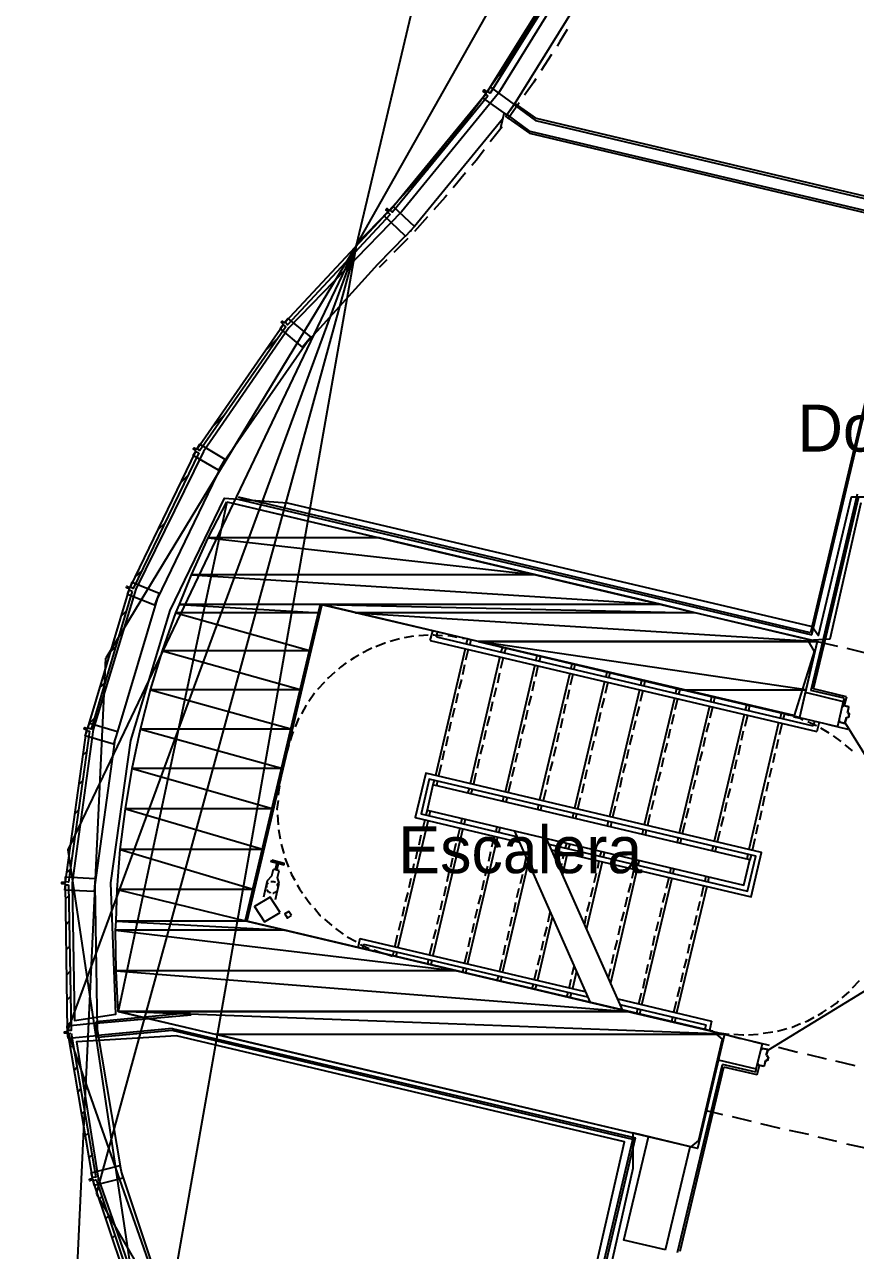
# Model space of a CAD drawing. Header units: feet. Extents: x -84 to 198, y -22 to 181.
# Drawn here: x 12.51 to 33.78, y 56.51 to 87.89 of the extents above; entities that cross this region are included whole.
import ezdxf
from ezdxf.enums import TextEntityAlignment as Align

# ---------------------------------------------------------------- set-up
doc = ezdxf.new("R2010")
doc.units = ezdxf.units.FT
for name, color, linetype in [('A-AREA-COMUN', 252, 'CONTINUOUS'), ('A-AREA-UNIDAD', 30, 'CONTINUOUS'), ('A-LINEA', 7, 'CONTINUOUS'), ('A-MURO-CONCRETO', 8, 'CONTINUOUS'), ('A-NOMBRE-ESPACIO', 2, 'CONTINUOUS')]:
    doc.layers.add(name, color=color, linetype=linetype)

msp = doc.modelspace()

# ---------------------------------------------------------------- linework, layer by layer
at = {"layer": 'A-AREA-COMUN'}
msp.add_lwpolyline([(33.92, 75.6444), (33.12, 72.16), (32.56, 72.1244), (32.72, 71.84), (32.208, 70.2044), (20.08, 73.0489), (18.16, 64.96), (30.112, 62.1333), (30.368, 61.92), (29.76, 59.3244), (29.568, 59.1644), (28.08, 59.52), (28.08, 58.6133), (26.72, 52.5689), (30.912, 51.6444), (33.408, 51.52), (34.848, 51.9289)], dxfattribs=at)
at = {"layer": 'A-AREA-UNIDAD'}
for points in [[(26.72, 89.4933), (24.64, 86.1333), (22.16, 83.0933), (19.28, 80.1244), (17.088, 76.96), (15.36, 73.44), (14.272, 69.8489), (13.728, 65.92), (13.792, 62.4), (14.848, 62.56), (14.72, 65.92), (15.232, 69.5644), (16.24, 72.8889), (17.632, 75.7689), (19.232, 75.6444), (32.672, 72.48), (32.832, 72.2489), (33.68, 75.8044), (34.72, 75.8044)], [(35.36, 51.7333), (33.52, 51.3244), (33.472, 50.88), (32.512, 50.88), (26.64, 52.2844), (26.528, 53.44), (27.872, 59.2889), (16.4, 62.0089), (13.84, 61.8489), (14.4, 58.3644), (15.648, 54.7733), (19.072, 48), (20.832, 45.0844), (21.04, 45.0133), (21.04, 44.7289), (25.36, 38.4356)]]:
    msp.add_lwpolyline(points, dxfattribs=at)
at = {"layer": 'A-LINEA'}
for p, q in [((21.0069, 82.2403), (28.3763, 113.3838)), ((21.0069, 82.2403), (29.1973, 96.7601)), ((21.0069, 82.2403), (29.1973, 96.7601)), ((21.0069, 82.2403), (29.1973, 96.7601)), ((21.0069, 82.2403), (29.1973, 96.7601)), ((21.0069, 82.2403), (29.1973, 96.7601)), ((27, 88.9911), (25.04, 85.8444)), ((26, 87.1244), (25.7333, 86.7111)), ((24.5467, 86.4844), (24.8, 86.7244)), ((25.1733, 85.8844), (24.88, 85.4711)), ((25.04, 85.8311), (25.5867, 85.4311)), ((25.6133, 85.4844), (25.0667, 85.8711)), ((24.7467, 85.4711), (22.4933, 82.7244)), ((24.7067, 85.2578), (24.8, 85.6444)), ((25.4533, 85.1511), (24.8667, 85.5911)), ((25.5867, 85.4311), (40.4267, 81.9244)), ((40.3867, 81.9911), (25.6133, 85.4844)), ((24.7333, 85.2711), (24.4267, 84.8844)), ((25.44, 85.1111), (40.2933, 81.5911)), ((40.36, 81.6311), (25.4533, 85.1511)), ((22.32, 83.6978), (22.84, 84.1911)), ((23.8, 84.0978), (23.48, 83.7111)), ((22.8267, 82.9644), (22.4933, 82.5911)), ((22.4, 82.6044), (22.3733, 82.5911)), ((22.4, 82.6178), (22.4, 82.6044)), ((21.0013, 82.226), (13.6073, 62.1446)), ((21.0013, 82.226), (13.6201, 66.7627)), ((21.0013, 82.226), (14.3466, 57.9612)), ((21.0013, 82.226), (14.5932, 71.6717)), ((21.0013, 82.226), (14.5932, 71.6717)), ((21.0013, 82.226), (15.957, 53.5946)), ((22.2667, 82.4844), (21.5467, 81.7511)), ((22.32, 82.4178), (21.96, 82.0578)), ((21.7867, 81.8711), (21.5867, 81.6711)), ((18.6933, 79.5644), (18.9867, 79.8578)), ((34.12, 78.6311), (32.6267, 72.3244)), ((32.6667, 72.2711), (34.16, 78.5778)), ((17.3467, 77.6178), (17.64, 77.9111)), ((16.52, 76.1778), (16.68, 76.3378)), ((17.6891, 75.6643), (14.9075, 62.6253)), ((17.6933, 75.6711), (32.8, 72.0978)), ((17.9733, 75.7378), (32.6667, 72.2711)), ((32.6267, 72.3244), (17.9867, 75.7911)), ((33.8267, 75.8711), (32.96, 72.1911)), ((33.0267, 72.2311), (33.8667, 75.8044)), ((15.9333, 74.9644), (16.1067, 75.1244)), ((15.3467, 73.7511), (15.52, 73.9111)), ((15.9067, 73.1911), (14.8933, 69.7911)), ((15, 72.7644), (15.12, 72.8844)), ((22.4667, 72.2311), (22.2267, 72.1911)), ((22.84, 72.2578), (22.6, 72.2444)), ((22.8933, 72.1244), (22.96, 72.3644)), ((23.0533, 72.2178), (23.08, 72.3378)), ((23.0533, 72.2178), (32.6933, 69.9378)), ((23.8533, 72.1644), (23.72, 72.1778)), ((32.96, 72.1911), (32.64, 70.8444)), ((32.7067, 70.8844), (33.0267, 72.2311)), ((14.72, 71.8444), (14.84, 71.9644)), ((22.1067, 72.1644), (21.8667, 72.0978)), ((22.8933, 72.1244), (32.7867, 69.7911)), ((23.7867, 71.9111), (23.0267, 68.6711)), ((23.8667, 71.8978), (23.8, 71.6178)), ((23.8533, 72.1644), (23.8133, 72.0444)), ((23.9333, 72.1378), (23.9067, 72.0178)), ((24.7467, 71.9511), (24.7067, 71.8311)), ((24.8267, 71.9244), (24.7867, 71.8044)), ((32.8, 72.0978), (32.3467, 70.1511)), ((32.8, 72.0978), (33.32, 71.9778)), ((33.56, 71.9244), (34.04, 71.8044)), ((14.5856, 71.6687), (12.5111, 27.2243)), ((14.5856, 71.6687), (12.5111, 27.2243)), ((24.68, 71.7111), (23.92, 68.4578)), ((24.76, 71.6844), (24.6933, 71.4044)), ((25.6267, 71.7378), (25.6, 71.6178)), ((25.72, 71.7244), (25.68, 71.5911)), ((23.7733, 71.4978), (23.72, 71.2444)), ((24.6667, 71.2844), (24.6133, 71.0311)), ((25.5733, 71.4978), (24.8133, 68.2444)), ((25.6533, 71.4711), (25.5867, 71.1911)), ((26.4667, 71.2844), (25.6933, 68.0444)), ((26.5467, 71.2578), (26.48, 70.9778)), ((26.52, 71.5244), (26.4933, 71.4044)), ((26.6, 71.5111), (26.5733, 71.3911)), ((27.4133, 71.3111), (27.3867, 71.1911)), ((27.4933, 71.2978), (27.4667, 71.1778)), ((14.44, 70.9244), (14.5733, 71.0444)), ((20.1867, 71.0578), (20.0133, 70.8711)), ((23.6933, 71.1244), (23.6267, 70.8844)), ((25.56, 71.0711), (25.5067, 70.8311)), ((27.36, 71.0711), (26.5867, 67.8311)), ((27.44, 71.0578), (27.3733, 70.7644)), ((28.3067, 71.1111), (28.28, 70.9778)), ((28.3867, 71.0844), (28.36, 70.9644)), ((19.9333, 70.7778), (19.7867, 70.5644)), ((23.6, 70.7644), (23.5467, 70.5244)), ((24.5867, 70.9111), (24.52, 70.6711)), ((25.48, 70.7111), (25.4133, 70.4578)), ((26.4533, 70.8578), (26.4, 70.6178)), ((27.3467, 70.6444), (27.28, 70.4044)), ((28.2533, 70.8578), (27.48, 67.6178)), ((28.3333, 70.8444), (28.2667, 70.5644)), ((29.1467, 70.6444), (28.3733, 67.4044)), ((29.2267, 70.6311), (29.16, 70.3511)), ((29.2, 70.8978), (29.1733, 70.7778)), ((29.28, 70.8711), (29.2533, 70.7511)), ((30.0933, 70.6844), (30.0667, 70.5644)), ((30.1733, 70.6578), (30.1467, 70.5378)), ((32.4933, 70.8044), (33.4667, 70.5644)), ((33.4933, 70.6444), (32.64, 70.8444)), ((33.5467, 70.6844), (32.7067, 70.8844)), ((33.4933, 70.6444), (33.4667, 70.5644)), ((33.5467, 70.6844), (33.4933, 70.4578)), ((19.72, 70.4711), (19.6, 70.2444)), ((23.52, 70.3911), (23.4533, 70.1511)), ((24.4933, 70.5511), (24.44, 70.3111)), ((25.3867, 70.3378), (25.3333, 70.0978)), ((26.36, 70.4978), (26.3067, 70.2444)), ((28.24, 70.4311), (28.1733, 70.1911)), ((30.04, 70.4444), (29.2667, 67.1911)), ((30.12, 70.4178), (30.0533, 70.1378)), ((30.9867, 70.4711), (30.96, 70.3511)), ((31.0667, 70.4578), (31.04, 70.3244)), ((33.4667, 70.5644), (33.32, 69.9244)), ((33.4667, 70.4711), (33.6133, 70.4311)), ((33.4667, 70.4578), (33.4667, 70.4578)), ((14.1733, 70.0044), (14.2933, 70.1244)), ((23.4267, 70.0311), (23.3733, 69.7911)), ((24.4133, 70.1911), (24.3467, 69.9378)), ((25.3067, 69.9778), (25.24, 69.7378)), ((26.28, 70.1244), (26.2267, 69.8844)), ((27.2533, 70.2844), (27.2, 70.0444)), ((28.1467, 70.0711), (28.0933, 69.8311)), ((29.1333, 70.2311), (29.0667, 69.9778)), ((30.0267, 70.0178), (29.96, 69.7778)), ((30.9333, 70.2311), (30.16, 66.9911)), ((31.0133, 70.2044), (30.9467, 69.9244)), ((31.8133, 70.0178), (31.0533, 66.7778)), ((31.9067, 70.0044), (31.8267, 69.7111)), ((31.88, 70.2578), (31.8533, 70.1378)), ((31.96, 70.2444), (31.9333, 70.1244)), ((32.08, 70.2044), (31.96, 70.2444)), ((32.3467, 70.1511), (33.32, 69.9244)), ((32.3467, 70.1511), (32.8533, 70.0311)), ((32.7333, 70.0578), (32.6933, 69.9378)), ((32.8533, 70.0311), (32.7867, 69.7911)), ((33.0933, 69.9778), (33.5867, 69.8578)), ((33.3733, 70.0444), (33.3733, 70.0444)), ((33.5067, 69.9911), (33.3733, 70.0311)), ((33.5067, 70.0044), (33.5067, 70.0044)), ((33.5208, 69.9966), (35.7575, 66.3915)), ((33.5713, 70.1639), (33.5472, 70.149)), ((33.6, 70.1511), (33.5733, 70.1511)), ((33.5872, 70.269), (33.6021, 70.245)), ((33.6, 70.1644), (33.6, 70.1644)), ((23.3467, 69.6711), (23.2933, 69.4178)), ((24.32, 69.8178), (24.2667, 69.5778)), ((26.1867, 69.7644), (26.1333, 69.5244)), ((27.1733, 69.9244), (27.12, 69.6711)), ((28.0667, 69.7111), (28, 69.4578)), ((29.04, 69.8578), (28.9867, 69.6178)), ((30.9067, 69.8044), (30.8533, 69.5644)), ((33.1067, 69.7511), (32.8933, 69.8844)), ((33.4133, 69.5378), (33.2133, 69.6844)), ((19.28, 69.4444), (19.24, 69.3111)), ((24.24, 69.4578), (24.1733, 69.2178)), ((25.2133, 69.6044), (25.16, 69.3644)), ((26.1067, 69.4044), (26.0533, 69.1511)), ((27.08, 69.5511), (27.0267, 69.3111)), ((28.96, 69.4978), (28.8933, 69.2578)), ((29.9333, 69.6444), (29.88, 69.4044)), ((30.8267, 69.4444), (30.7733, 69.1911)), ((31.8, 69.5911), (31.7467, 69.3511)), ((33.7067, 69.2978), (33.52, 69.4578)), ((14, 69.1911), (14.1067, 69.2844)), ((23.2533, 69.2978), (23.2, 69.0578)), ((24.1467, 69.0844), (24.0933, 68.8444)), ((25.1333, 69.2444), (25.0667, 69.0044)), ((27, 69.1911), (26.9467, 68.9511)), ((27.9733, 69.3378), (27.92, 69.0978)), ((28.8667, 69.1244), (28.8133, 68.8844)), ((29.8533, 69.2844), (29.7867, 69.0444)), ((30.7333, 69.0711), (30.68, 68.8311)), ((31.72, 69.2311), (31.6667, 68.9911)), ((23.1733, 68.9378), (23.1067, 68.6578)), ((24.0667, 68.7244), (24, 68.4444)), ((25.04, 68.8844), (24.9867, 68.6311)), ((26.0267, 69.0311), (25.96, 68.7911)), ((26.9067, 68.8178), (26.8533, 68.5778)), ((27.8933, 68.9778), (27.8267, 68.7378)), ((28.7867, 68.7644), (28.72, 68.5244)), ((29.76, 68.9244), (29.7067, 68.6711)), ((31.6267, 68.8578), (31.5733, 68.6178)), ((13.9067, 68.4444), (14, 68.5378)), ((19.08, 68.6578), (19.0533, 68.5244)), ((23, 68.5511), (22.96, 68.4311)), ((23.08, 68.5378), (23.0533, 68.4044)), ((24.96, 68.5111), (24.8933, 68.2311)), ((25.9333, 68.6711), (25.88, 68.4311)), ((26.8267, 68.4578), (26.7733, 68.2178)), ((27.8, 68.6178), (27.7467, 68.3644)), ((29.68, 68.5511), (29.6133, 68.3111)), ((30.6533, 68.7111), (30.6, 68.4711)), ((31.5467, 68.4978), (31.4933, 68.2578)), ((23.8933, 68.3378), (23.8533, 68.2178)), ((23.9733, 68.3244), (23.9333, 68.2044)), ((24.7733, 68.1244), (24.7467, 68.0044)), ((24.8667, 68.1111), (24.8267, 67.9911)), ((25.8533, 68.2978), (25.7867, 68.0178)), ((26.7333, 68.0978), (26.6667, 67.8044)), ((27.72, 68.2444), (27.6667, 68.0044)), ((28.6933, 68.4044), (28.64, 68.1511)), ((29.5867, 68.1911), (29.5333, 67.9511)), ((30.5733, 68.3378), (30.5067, 68.0978)), ((31.4533, 68.1378), (31.4, 67.8844)), ((25.6667, 67.9244), (25.64, 67.7911)), ((25.7467, 67.8978), (25.72, 67.7778)), ((27.6267, 67.8844), (27.56, 67.6044)), ((28.6133, 68.0311), (28.5467, 67.7911)), ((29.5067, 67.8311), (29.44, 67.5778)), ((30.48, 67.9778), (30.4267, 67.7378)), ((13.8, 67.6844), (13.8933, 67.7778)), ((18.9867, 67.6578), (19, 67.4044)), ((22.84, 67.5244), (22.0667, 64.2711)), ((22.76, 67.5378), (22.6933, 67.2578)), ((22.8133, 67.7778), (22.7867, 67.6578)), ((22.8933, 67.7644), (22.8667, 67.6444)), ((23.7067, 67.5644), (23.68, 67.4444)), ((23.7867, 67.5511), (23.76, 67.4311)), ((26.56, 67.7111), (26.5333, 67.5911)), ((26.64, 67.6844), (26.6133, 67.5644)), ((27.4533, 67.4978), (27.4267, 67.3778)), ((27.5333, 67.4711), (27.5067, 67.3511)), ((28.52, 67.6711), (28.4533, 67.3911)), ((30.4, 67.6178), (30.3333, 67.3644)), ((31.3733, 67.7644), (31.32, 67.5244)), ((19.0133, 67.2844), (19.0533, 67.0444)), ((23.7333, 67.3111), (22.96, 64.0578)), ((23.6533, 67.3244), (23.5867, 67.0444)), ((24.6, 67.3644), (24.5733, 67.2311)), ((24.68, 67.3378), (24.6533, 67.2178)), ((25.04, 67.2578), (26.9867, 62.8578)), ((28.3467, 67.2844), (28.32, 67.1644)), ((28.4267, 67.2711), (28.4, 67.1378)), ((29.4133, 67.4578), (29.3467, 67.1778)), ((30.3067, 67.2444), (30.24, 66.9644)), ((31.28, 67.4044), (31.2267, 67.1644)), ((13.6933, 66.9378), (13.7867, 67.0311)), ((19.08, 66.9111), (19.1467, 66.6711)), ((22.6533, 67.1378), (22.6, 66.8844)), ((23.5467, 66.9244), (23.4933, 66.6711)), ((24.6133, 67.0978), (23.8533, 63.8578)), ((24.5333, 67.1111), (24.4667, 66.8311)), ((25.8667, 67.0578), (27.8133, 62.6578)), ((26.3867, 66.9378), (26.3467, 66.8178)), ((26.4667, 66.9111), (26.4267, 66.7911)), ((29.24, 67.0711), (29.2133, 66.9511)), ((29.32, 67.0578), (29.2933, 66.9378)), ((30.1333, 66.8578), (30.1067, 66.7378)), ((30.2133, 66.8444), (30.1867, 66.7244)), ((31.2, 67.0444), (31.1333, 66.7511)), ((13.6226, 66.7667), (20.0557, 23.7249)), ((22.5733, 66.7644), (22.52, 66.5244)), ((23.4667, 66.5511), (23.4133, 66.3111)), ((24.44, 66.7111), (24.3867, 66.4711)), ((25.3467, 66.5511), (25.28, 66.2711)), ((26.32, 66.6978), (26.28, 66.5378)), ((26.4, 66.6711), (26.28, 66.1378)), ((27.2667, 66.7244), (27.24, 66.6044)), ((27.36, 66.7111), (27.32, 66.5911)), ((31.0267, 66.6578), (31, 66.5244)), ((31.1067, 66.6311), (31.08, 66.5111)), ((13.5867, 66.1778), (13.6933, 66.2711)), ((18.84, 66.0978), (18.88, 66.2711)), ((19.0267, 66.2311), (18.88, 66.2711)), ((18.9333, 66.2578), (18.9733, 66.4178)), ((18.9733, 66.2444), (19.0133, 66.4044)), ((22.48, 66.4044), (22.4267, 66.1644)), ((24.36, 66.3511), (24.2933, 66.0978)), ((25.4, 66.4311), (24.7467, 63.6444)), ((26.2533, 66.4178), (26.2267, 66.2578)), ((27.2933, 66.4578), (26.8933, 64.7511)), ((27.2133, 66.4844), (27.1733, 66.2844)), ((28.1867, 66.2578), (27.5067, 63.3511)), ((28.1067, 66.2711), (28.0533, 66.0311)), ((28.16, 66.5111), (28.1333, 66.3911)), ((28.16, 66.5111), (28.1467, 66.4311)), ((28.24, 66.4978), (28.2133, 66.3778)), ((29.0533, 66.2978), (29.0267, 66.1778)), ((29.1333, 66.2844), (29.1067, 66.1644)), ((18.9333, 65.4978), (19.0267, 65.9111)), ((22.4, 66.0311), (22.3467, 65.7911)), ((23.3733, 66.1911), (23.32, 65.9511)), ((24.2667, 65.9778), (24.2133, 65.7378)), ((25.2533, 66.1378), (25.2, 65.8978)), ((27.1467, 66.1644), (27.08, 65.9244)), ((28.0267, 65.9111), (27.96, 65.6711)), ((29.08, 66.0444), (28.3067, 62.7911)), ((29, 66.0578), (28.9333, 65.7778)), ((29.9467, 66.0978), (29.92, 65.9644)), ((30.0267, 66.0711), (30, 65.9511)), ((22.32, 65.6711), (22.2533, 65.4311)), ((23.2933, 65.8311), (23.24, 65.5778)), ((24.1867, 65.6178), (24.12, 65.3778)), ((25.16, 65.7778), (25.1067, 65.5378)), ((27.0533, 65.8044), (27, 65.5511)), ((28.9067, 65.6578), (28.84, 65.4178)), ((29.9733, 65.8311), (29.2, 62.5911)), ((29.8933, 65.8444), (29.8267, 65.5644)), ((13.56, 65.5111), (13.64, 65.5778)), ((22.2267, 65.3111), (22.1733, 65.0578)), ((23.2, 65.4578), (23.1467, 65.2178)), ((25.08, 65.4178), (25.0267, 65.1644)), ((26.9733, 65.4311), (26.9067, 65.1911)), ((27.9333, 65.5511), (27.88, 65.2978)), ((28.8133, 65.2844), (28.76, 65.0444)), ((29.8, 65.4444), (29.7333, 65.2044)), ((20.1867, 64.9911), (20.3733, 64.8311)), ((23.12, 65.0978), (23.0667, 64.8578)), ((24.0933, 65.2444), (24.04, 65.0044)), ((24.9867, 65.0444), (24.9333, 64.8044)), ((26.0133, 65.0444), (25.64, 63.4311)), ((25.96, 65.1644), (25.9067, 64.9111)), ((26.88, 65.0711), (26.84, 64.8711)), ((27.8533, 65.1778), (27.7867, 64.9378)), ((29.7067, 65.0844), (29.6533, 64.8311)), ((13.5733, 64.8578), (13.6533, 64.9378)), ((20.4667, 64.7511), (20.6667, 64.6044)), ((22.1467, 64.9378), (22.08, 64.6978)), ((23.04, 64.7244), (22.9733, 64.4844)), ((24.0133, 64.8844), (23.96, 64.6444)), ((24.9067, 64.6844), (24.8533, 64.4444)), ((25.88, 64.7911), (25.8133, 64.5511)), ((27.76, 64.8178), (27.7067, 64.5778)), ((28.7333, 64.9244), (28.6667, 64.6844)), ((29.6267, 64.7111), (29.56, 64.4711)), ((20.7733, 64.5378), (21, 64.4178)), ((21.0933, 64.4978), (21.04, 64.2578)), ((21.0933, 64.4978), (26.8533, 63.1378)), ((21.1867, 64.3511), (21.16, 64.2311)), ((21.1867, 64.3511), (26.92, 63.0044)), ((22.0533, 64.5778), (21.9867, 64.2978)), ((22.9467, 64.3644), (22.88, 64.0844)), ((23.92, 64.5244), (23.8667, 64.2711)), ((25.7867, 64.4311), (25.7333, 64.1911)), ((27.68, 64.4578), (27.6133, 64.2044)), ((28.64, 64.5644), (28.5867, 64.3111)), ((29.5333, 64.3511), (29.48, 64.1111)), ((13.5867, 64.2178), (13.6667, 64.2978)), ((21.8, 64.0844), (21.9333, 64.0444)), ((21.96, 64.1778), (21.9333, 64.0444)), ((22.04, 64.1511), (22.0133, 64.0311)), ((23.84, 64.1511), (23.7733, 63.8711)), ((24.8133, 64.3244), (24.76, 64.0711)), ((25.7067, 64.0711), (25.64, 63.8178)), ((27.5867, 64.0844), (27.5333, 63.8444)), ((28.56, 64.1911), (28.5067, 63.9511)), ((22.8533, 63.9644), (22.8267, 63.8444)), ((22.9333, 63.9378), (22.9067, 63.8178)), ((23.7467, 63.7511), (23.72, 63.6311)), ((23.8267, 63.7244), (23.8, 63.6044)), ((24.7333, 63.9511), (24.6667, 63.6578)), ((26.5733, 63.7778), (26.52, 63.5644)), ((27.5067, 63.7244), (27.4533, 63.4844)), ((28.4667, 63.8311), (28.4133, 63.5911)), ((29.4533, 63.9778), (29.3867, 63.7378)), ((35.1625, 63.8574), (31.5474, 61.6366)), ((13.6, 63.5778), (13.68, 63.6578)), ((24.64, 63.5378), (24.6, 63.4178)), ((24.72, 63.5244), (24.6933, 63.3911)), ((25.6133, 63.6978), (25.56, 63.4444)), ((26.4933, 63.4444), (26.4533, 63.2444)), ((26.64, 63.6578), (26.5333, 63.2178)), ((28.3867, 63.4711), (28.3333, 63.2178)), ((29.36, 63.6178), (29.3067, 63.3778)), ((33.7067, 63.2311), (33.88, 63.4178)), ((25.5333, 63.3244), (25.4933, 63.2044)), ((25.6133, 63.3111), (25.5733, 63.1911)), ((26.4133, 63.1111), (26.3867, 62.9911)), ((26.5067, 63.0978), (26.4667, 62.9778)), ((28.2933, 63.0978), (28.2267, 62.8178)), ((29.28, 63.2578), (29.2133, 63.0044)), ((13.6, 62.9244), (13.68, 63.0044)), ((27.6933, 62.9511), (30.0933, 62.3778)), ((27.7467, 62.8044), (29.9467, 62.2844)), ((29.1867, 62.8844), (29.12, 62.6044)), ((16.76, 62.5911), (14.3467, 62.3644)), ((16.7733, 62.5378), (14.3467, 62.3244)), ((28.2, 62.6978), (28.1733, 62.5778)), ((28.28, 62.6711), (28.2533, 62.5511)), ((29.0933, 62.4844), (29.0667, 62.3644)), ((29.1733, 62.4578), (29.1467, 62.3378)), ((13.6029, 62.1415), (28.2487, 20.4037)), ((13.6133, 62.2844), (13.6933, 62.3644)), ((14.3867, 61.9644), (14.3467, 62.3644)), ((16.2933, 62.1911), (14.3867, 62.0178)), ((16.2933, 62.1378), (14.3867, 61.9644)), ((16.2933, 62.1911), (28.1467, 59.3911)), ((28.08, 59.3511), (16.2933, 62.1378)), ((29.9467, 62.2844), (29.92, 62.1644)), ((29.92, 62.1644), (30.04, 62.1378)), ((30.0933, 62.3778), (30.04, 62.1378)), ((30.04, 62.1378), (30.1733, 62.1111)), ((31.7867, 62.1244), (32.0267, 62.1911)), ((30.4267, 62.0444), (31.4, 61.8044)), ((30.4267, 62.0444), (30.84, 61.9378)), ((31.04, 62.0311), (31.2933, 62.0444)), ((31.08, 61.8844), (31.5733, 61.7644)), ((31.4133, 62.0711), (31.6667, 62.1111)), ((13.68, 61.6978), (13.76, 61.7644)), ((31.24, 61.1644), (31.4, 61.8044)), ((31.5333, 61.6578), (31.4, 61.6844)), ((31.5067, 61.4978), (31.5467, 61.6444)), ((31.5333, 61.6444), (31.5333, 61.6444)), ((31.8133, 61.7111), (32.2933, 61.5911)), ((32.5467, 61.5378), (33.0267, 61.4178)), ((13.7867, 61.1378), (13.8533, 61.2044)), ((29.2267, 56.4578), (30.3733, 61.2711)), ((29.2933, 56.4978), (30.4133, 61.2044)), ((30.2667, 61.3911), (31.24, 61.1644)), ((31.2267, 61.0711), (30.3733, 61.2711)), ((31.2667, 61.0044), (30.4133, 61.2044)), ((31.2667, 61.0044), (31.32, 61.2444)), ((31.5046, 61.3772), (31.4805, 61.3624)), ((31.4933, 61.3778), (31.52, 61.3644)), ((31.4933, 61.3644), (31.4933, 61.3644)), ((31.5072, 61.4957), (31.5221, 61.4716)), ((31.52, 61.4978), (31.52, 61.4978)), ((31.5467, 61.4844), (31.52, 61.4844)), ((31.52, 61.3778), (31.52, 61.3778)), ((31.5333, 61.3778), (31.56, 61.4711)), ((31.5467, 61.4711), (31.5467, 61.4711)), ((33.2667, 61.3644), (33.76, 61.2444)), ((31.2267, 61.0711), (31.24, 61.1511)), ((13.88, 60.5778), (13.9467, 60.6444)), ((13.9733, 60.0044), (14.0533, 60.0844)), ((29.96, 60.0978), (30.3733, 59.9911)), ((30.6267, 59.9378), (31.1067, 59.8178)), ((31.3467, 59.7644), (31.84, 59.6444)), ((14.0667, 59.4444), (14.1467, 59.5244)), ((26.4533, 52.4711), (28.08, 59.3511)), ((26.52, 52.4978), (28.1467, 59.3911)), ((32.08, 59.5911), (32.5733, 59.4844)), ((32.8133, 59.4178), (33.2933, 59.3111)), ((28.92, 56.5244), (29.5467, 59.1644)), ((33.5467, 59.2444), (34.0267, 59.1378)), ((14.16, 58.8844), (14.24, 58.9511)), ((14.3494, 57.9517), (37.9821, 17.1107)), ((14.4267, 57.8311), (14.4933, 57.8844)), ((14.6, 57.3378), (14.6667, 57.3911)), ((14.76, 56.8311), (14.8267, 56.8978))]:
    msp.add_line(p, q, dxfattribs=at)
for points in [[(29.1867, 96.7644), (28.88, 95.5911), (28.5333, 94.4444), (28.1467, 93.2978), (27.7067, 92.1778), (27.2133, 91.0711), (26.6933, 89.9911), (26.12, 88.9378), (25.5067, 87.8978), (24.8533, 86.8844), (24.16, 85.8978), (23.4267, 84.9378), (22.6533, 84.0178), (21.84, 83.1244), (21, 82.2578)], [(26.4667, 89.4044), (24.4267, 86.1378), (24.36, 86.1778), (26.4, 89.4444), (26.4667, 89.4044)], [(26.4, 87.7644), (26.2133, 87.4578), (26.1467, 87.3378)], [(25.6, 86.4978), (25.5467, 86.4178), (25.3067, 86.0844)], [(24.3733, 86.0578), (21.9333, 83.0844), (21.8667, 83.1378), (24.3067, 86.1111), (24.3733, 86.0578)], [(24.3333, 86.1244), (24.2533, 86.1778), (24.28, 86.2178), (24.3467, 86.1644), (24.44, 86.2844), (25.04, 85.8444), (24.8533, 85.5778), (24.24, 86.0178), (24.3333, 86.1244)], [(25.0667, 85.8711), (24.8267, 85.5378), (25.44, 85.1111)], [(24.96, 85.7244), (24.9467, 85.7111), (24.9333, 85.6844)], [(24.28, 84.6844), (24.08, 84.4178), (23.96, 84.2844)], [(23.32, 83.5244), (23.28, 83.4711), (22.9867, 83.1511)], [(21.8267, 83.0978), (21.76, 83.1511), (21.7867, 83.1778), (21.8533, 83.1244), (21.9467, 83.2311), (22.4933, 82.7244), (22.2667, 82.4711), (21.72, 82.9911), (21.8267, 83.0978)], [(21.8667, 83.0311), (19.24, 80.2044), (19.1867, 80.2711), (21.8133, 83.0844), (21.8667, 83.0311)], [(21.5467, 81.7511), (19.7467, 79.7644), (17.56, 76.6178), (15.9067, 73.1911)], [(19.1333, 80.2178), (19.08, 80.2711), (19.1067, 80.2978), (19.16, 80.2578), (19.2533, 80.3644), (19.84, 79.8844), (19.6267, 79.6311), (19.0533, 80.1111), (19.1333, 80.2178)], [(19.2, 80.1511), (17, 76.9911), (16.9333, 77.0311), (19.1333, 80.2044), (19.2, 80.1511)], [(16.9733, 76.9244), (15.2933, 73.4578), (15.2267, 73.4978), (16.8933, 76.9644), (16.9733, 76.9244)], [(16.9067, 76.9778), (16.8267, 77.0311), (16.8533, 77.0578), (16.92, 77.0178), (17, 77.1511), (17.64, 76.7644), (17.48, 76.4844), (16.8267, 76.8578), (16.9067, 76.9778)], [(15.2, 73.4444), (15.12, 73.4711), (15.1333, 73.5111), (15.2133, 73.4711), (15.2667, 73.6178), (15.96, 73.3378), (15.84, 73.0311), (15.1467, 73.2978), (15.2, 73.4444)], [(15.2667, 73.3911), (14.2133, 69.8578), (14.1333, 69.8844), (15.1867, 73.4178), (15.2667, 73.3911)], [(32.8, 72.0978), (32.3467, 70.1511), (20.12, 73.0444), (18.2, 64.9378), (30.4267, 62.0444), (29.7333, 59.1244), (14.9067, 62.6311)], [(23.2133, 72.2444), (23, 72.2578), (22.9733, 72.2578)], [(23.5867, 72.2044), (23.4267, 72.2311), (23.3467, 72.2444)], [(21.4, 71.9244), (21.3333, 71.8978), (21.1733, 71.8044)], [(21.7467, 72.0578), (21.7333, 72.0578), (21.5067, 71.9644)], [(20.7467, 71.5511), (20.6, 71.4444), (20.5467, 71.3911)], [(21.0667, 71.7511), (20.9467, 71.6844), (20.8533, 71.6178)], [(20.4533, 71.3111), (20.28, 71.1644), (20.2667, 71.1511)], [(33.5733, 70.2844), (33.6133, 70.4178), (33.4667, 70.4578), (33.4667, 70.4311), (33.4533, 70.4311), (33.4533, 70.4578)], [(33.5867, 70.2844), (33.6133, 70.4178), (33.6133, 70.4178)], [(14.12, 69.8311), (14.04, 69.8578), (14.0533, 69.8978), (14.1333, 69.8711), (14.1733, 70.0044), (14.8933, 69.7911), (14.7867, 69.4711), (14.0667, 69.6844), (14.12, 69.8311)], [(19.5333, 70.1378), (19.52, 70.1244), (19.44, 69.9111)], [(32.44, 70.0844), (32.3733, 70.1244), (32.2, 70.1644)], [(32.7867, 69.9378), (32.76, 69.9511), (32.56, 70.0444)], [(33.36, 70.0444), (33.36, 70.0711), (33.3733, 70.0711), (33.3733, 70.0444), (33.5067, 70.0044), (33.5467, 70.1511)], [(33.52, 70.0044), (33.56, 70.1511), (33.56, 70.1511)], [(33.5733, 70.1644), (33.6, 70.1644), (33.6267, 70.2444), (33.5867, 70.2578)], [(33.6267, 70.2578), (33.6, 70.2711), (33.6, 70.2711)], [(33.6133, 70.1511), (33.6267, 70.2444), (33.6267, 70.2444)], [(14.1733, 69.8044), (13.64, 65.9378), (13.56, 65.9511), (14.0933, 69.8178), (14.1733, 69.8044)], [(19.3867, 69.7911), (19.36, 69.7244), (19.3067, 69.5644)], [(14.8133, 69.5244), (14.3067, 65.8711), (14.3733, 62.1644), (14.9867, 58.5244), (16.16, 54.9911)], [(26, 66.7644), (31.1067, 65.5644), (31.3733, 66.6978), (22.7867, 68.7244), (22.5067, 67.5911), (25.1733, 66.9644)], [(25.9333, 66.9111), (31.0133, 65.7111), (31.2267, 66.6044), (22.8667, 68.5778), (22.6667, 67.6844), (25.1067, 67.1111)], [(22.96, 68.4311), (22.8133, 67.7778), (30.92, 65.8578), (31.08, 66.5111), (22.96, 68.4311)], [(19.04, 68.4044), (19.0133, 68.2444), (19, 68.1644)], [(19, 68.0311), (18.9733, 67.8044), (18.9867, 67.7911)], [(19.1867, 66.5511), (19.1867, 66.5378), (19.2667, 66.3244)], [(19.16, 66.3778), (18.8267, 66.4578), (18.84, 66.4978)], [(19.16, 66.3778), (19.16, 66.4178), (18.84, 66.4978)], [(19.0267, 65.9111), (18.9867, 66.0578), (19.0267, 66.2311)], [(13.5467, 65.7378), (13.56, 65.8844), (13.4667, 65.8978), (13.4667, 65.9378), (13.56, 65.9378), (13.56, 66.0711), (14.32, 66.0311), (14.2933, 65.6978), (13.5467, 65.7378)], [(18.64, 65.5644), (18.7333, 65.9778), (18.84, 66.0978)], [(18.7467, 65.9244), (18.7333, 65.8978), (18.72, 65.8844), (18.7067, 65.8578), (18.7067, 65.8311), (18.7067, 65.8044)], [(18.9333, 65.9378), (18.92, 65.9378), (18.8933, 65.9511), (18.8667, 65.9511), (18.84, 65.9511), (18.8133, 65.9511)], [(19.32, 66.2044), (19.3467, 66.1378), (19.4267, 65.9911)], [(13.64, 65.8711), (13.7067, 62.1378), (13.6133, 62.1378), (13.56, 65.8711), (13.64, 65.8711)], [(18.7067, 65.7511), (18.72, 65.7378), (18.7333, 65.7111), (18.7467, 65.6978), (18.7733, 65.6844), (18.8, 65.6711), (18.8, 65.6578)], [(18.8667, 65.6578), (18.88, 65.6578), (18.9067, 65.6711), (18.9333, 65.6844), (18.96, 65.6978), (18.9733, 65.7111)], [(19, 65.7778), (19, 65.8044), (19, 65.8311), (18.9867, 65.8578), (18.9867, 65.8844), (18.9733, 65.8978)], [(19.4933, 65.8711), (19.5467, 65.7644), (19.6267, 65.6578)], [(19.0575, 65.1595), (18.8019, 65.5557), (18.3958, 65.3161), (18.6515, 64.9199), (19.0575, 65.1595)], [(19.6933, 65.5644), (19.8, 65.4178), (19.84, 65.3644)], [(19.9333, 65.2711), (20.08, 65.0844), (20.0933, 65.0844)], [(19.3443, 65.0845), (19.28, 65.1888), (19.1757, 65.1244), (19.24, 65.0201), (19.3443, 65.0845)], [(21.1067, 64.3511), (21.12, 64.3378), (21.3333, 64.2444)], [(21.4533, 64.2044), (21.52, 64.1778), (21.68, 64.1244)], [(33.44, 62.9778), (33.6133, 63.1244), (33.6267, 63.1378)], [(33.1467, 62.7378), (33.2933, 62.8444), (33.3467, 62.8978)], [(32.4933, 62.3644), (32.56, 62.3911), (32.72, 62.4844)], [(32.8267, 62.5378), (32.9333, 62.6044), (33.04, 62.6711)], [(13.6267, 61.9378), (13.6133, 62.0711), (13.5333, 62.0711), (13.5333, 62.1111), (13.6133, 62.1244), (13.6, 62.2578), (14.3467, 62.3378), (14.3733, 62.0044), (13.6267, 61.9378)], [(32.1467, 62.2311), (32.16, 62.2311), (32.3733, 62.3244)], [(13.7067, 62.0711), (14.3333, 58.3911), (14.2533, 58.3778), (13.6267, 62.0578), (13.7067, 62.0711)], [(30.2933, 62.0844), (30.4667, 62.0578), (30.5467, 62.0444)], [(30.6667, 62.0444), (30.8933, 62.0311), (30.92, 62.0311)], [(31.4933, 61.4978), (31.5333, 61.6444), (31.3867, 61.6844), (31.3867, 61.6578), (31.3733, 61.6578), (31.3867, 61.6844), (31.3867, 61.6844)], [(31.4667, 61.3644), (31.44, 61.2311), (31.2933, 61.2578), (31.2933, 61.2844), (31.28, 61.2711)], [(31.4267, 61.2178), (31.2933, 61.2578), (31.2933, 61.2578)], [(31.48, 61.3644), (31.44, 61.2311), (31.44, 61.2311)], [(31.52, 61.4711), (31.5467, 61.4711), (31.52, 61.3778), (31.4933, 61.3911)], [(28.92, 56.5244), (27.8533, 56.7778), (28.48, 59.4178)], [(14.2933, 58.1778), (14.2667, 58.3244), (14.1867, 58.2978), (14.1733, 58.3378), (14.2533, 58.3644), (14.2133, 58.4978), (14.9467, 58.6844), (15.0267, 58.3644), (14.2933, 58.1778)], [(14.3467, 58.3244), (15.5333, 54.7911), (15.4533, 54.7644), (14.2667, 58.2978), (14.3467, 58.3244)]]:
    msp.add_lwpolyline(points, dxfattribs=at)
at = {"layer": 'A-MURO-CONCRETO'}
for points in [[(17.6933, 75.6711), (21.6, 74.7511), (17.2133, 74.7511), (17.6933, 75.6711), (17.6933, 75.6711)], [(17.2133, 74.7511), (25.6, 73.8044), (16.7867, 73.8044), (17.2133, 74.7511), (17.2133, 74.7511)], [(21.6, 74.7511), (17.2133, 74.7511), (25.6, 73.8044), (21.6, 74.7511)], [(16.7867, 73.8044), (28.8133, 73.0444), (16.48, 73.0444), (16.7867, 73.8044), (16.7867, 73.8044)], [(25.6, 73.8044), (16.7867, 73.8044), (28.8133, 73.0444), (25.6, 73.8044)], [(16.3867, 72.8311), (19.84, 71.8578), (16.04, 71.8578), (16.3867, 72.8311), (16.3867, 72.8311)], [(16.48, 73.0444), (20.0667, 72.8311), (16.3867, 72.8311), (16.48, 73.0444), (16.48, 73.0444)], [(20.0667, 72.8311), (16.3867, 72.8311), (19.84, 71.8578), (20.0667, 72.8311)], [(20.12, 73.0444), (16.48, 73.0444), (20.0667, 72.8311), (20.12, 73.0444)], [(28.8133, 73.0444), (20.12, 73.0444), (29.68, 72.8311), (28.8133, 73.0444)], [(20.12, 73.0444), (29.68, 72.8311), (20.9867, 72.8311), (20.12, 73.0444), (20.12, 73.0444)], [(29.68, 72.8311), (20.9867, 72.8311), (32.8, 72.0978), (29.68, 72.8311)], [(20.9867, 72.8311), (32.8, 72.0978), (24.12, 72.0978), (20.9867, 72.8311), (20.9867, 72.8311)], [(24.12, 72.0978), (29.3333, 70.8578), (32.5067, 70.8578), (24.12, 72.0978)], [(24.12, 72.0978), (32.8, 72.0978), (32.5067, 70.8578), (24.12, 72.0978), (24.12, 72.0978)], [(16.04, 71.8578), (19.6, 70.8578), (15.7333, 70.8578), (16.04, 71.8578), (16.04, 71.8578)], [(19.84, 71.8578), (16.04, 71.8578), (19.6, 70.8578), (19.84, 71.8578)], [(15.7333, 70.8578), (19.36, 69.8578), (15.48, 69.8578), (15.7333, 70.8578), (15.7333, 70.8578)], [(19.6, 70.8578), (15.7333, 70.8578), (19.36, 69.8578), (19.6, 70.8578)], [(29.3333, 70.8578), (32.5067, 70.8578), (32.3467, 70.1511), (29.3333, 70.8578), (29.3333, 70.8578)], [(15.48, 69.8578), (19.12, 68.8444), (15.2667, 68.8444), (15.48, 69.8578), (15.48, 69.8578)], [(19.36, 69.8578), (15.48, 69.8578), (19.12, 68.8444), (19.36, 69.8578)], [(15.2667, 68.8444), (18.88, 67.8178), (15.0933, 67.8178), (15.2667, 68.8444), (15.2667, 68.8444)], [(19.12, 68.8444), (15.2667, 68.8444), (18.88, 67.8178), (19.12, 68.8444)], [(15.0933, 67.8178), (18.64, 66.7778), (14.96, 66.7778), (15.0933, 67.8178), (15.0933, 67.8178)], [(18.88, 67.8178), (15.0933, 67.8178), (18.64, 66.7778), (18.88, 67.8178)], [(14.96, 66.7778), (18.3867, 65.7511), (14.88, 65.7511), (14.96, 66.7778), (14.96, 66.7778)], [(18.64, 66.7778), (14.96, 66.7778), (18.3867, 65.7511), (18.64, 66.7778)], [(14.88, 65.7511), (18.2, 64.9378), (14.8533, 64.9378), (14.88, 65.7511), (14.88, 65.7511)], [(18.3867, 65.7511), (14.88, 65.7511), (18.2, 64.9378), (18.3867, 65.7511)], [(14.8533, 64.9378), (19.16, 64.7111), (14.84, 64.7111), (14.8533, 64.9378), (14.8533, 64.9378)], [(19.16, 64.7111), (14.84, 64.7111), (23.56, 63.6711), (19.16, 64.7111)], [(14.84, 64.7111), (23.56, 63.6711), (14.8533, 63.6711), (14.84, 64.7111), (14.84, 64.7111)], [(18.2, 64.9378), (14.8533, 64.9378), (19.16, 64.7111), (18.2, 64.9378)], [(23.56, 63.6711), (14.8533, 63.6711), (27.9467, 62.6311), (23.56, 63.6711)], [(14.8533, 63.6711), (27.9467, 62.6311), (14.9067, 62.6311), (14.8533, 63.6711), (14.8533, 63.6711)], [(14.9067, 62.6311), (17.3867, 62.0444), (30.4267, 62.0444), (14.9067, 62.6311)], [(14.9067, 62.6311), (27.9467, 62.6311), (30.4267, 62.0444), (14.9067, 62.6311), (14.9067, 62.6311)], [(17.3867, 62.0444), (30.4267, 62.0444), (29.7333, 59.1244), (17.3867, 62.0444), (17.3867, 62.0444)]]:
    msp.add_lwpolyline(points, dxfattribs=at)

# ---------------------------------------------------------------- texts
at = {"layer": 'A-NOMBRE-ESPACIO'}
for s, p in [('Dormitorio', (36, 76.96)), ('Escalera', (25.2, 66.1689))]:
    msp.add_text(s, height=1.2, dxfattribs=at).set_placement(p, align=Align.CENTER)

doc.saveas('drawing.dxf')
